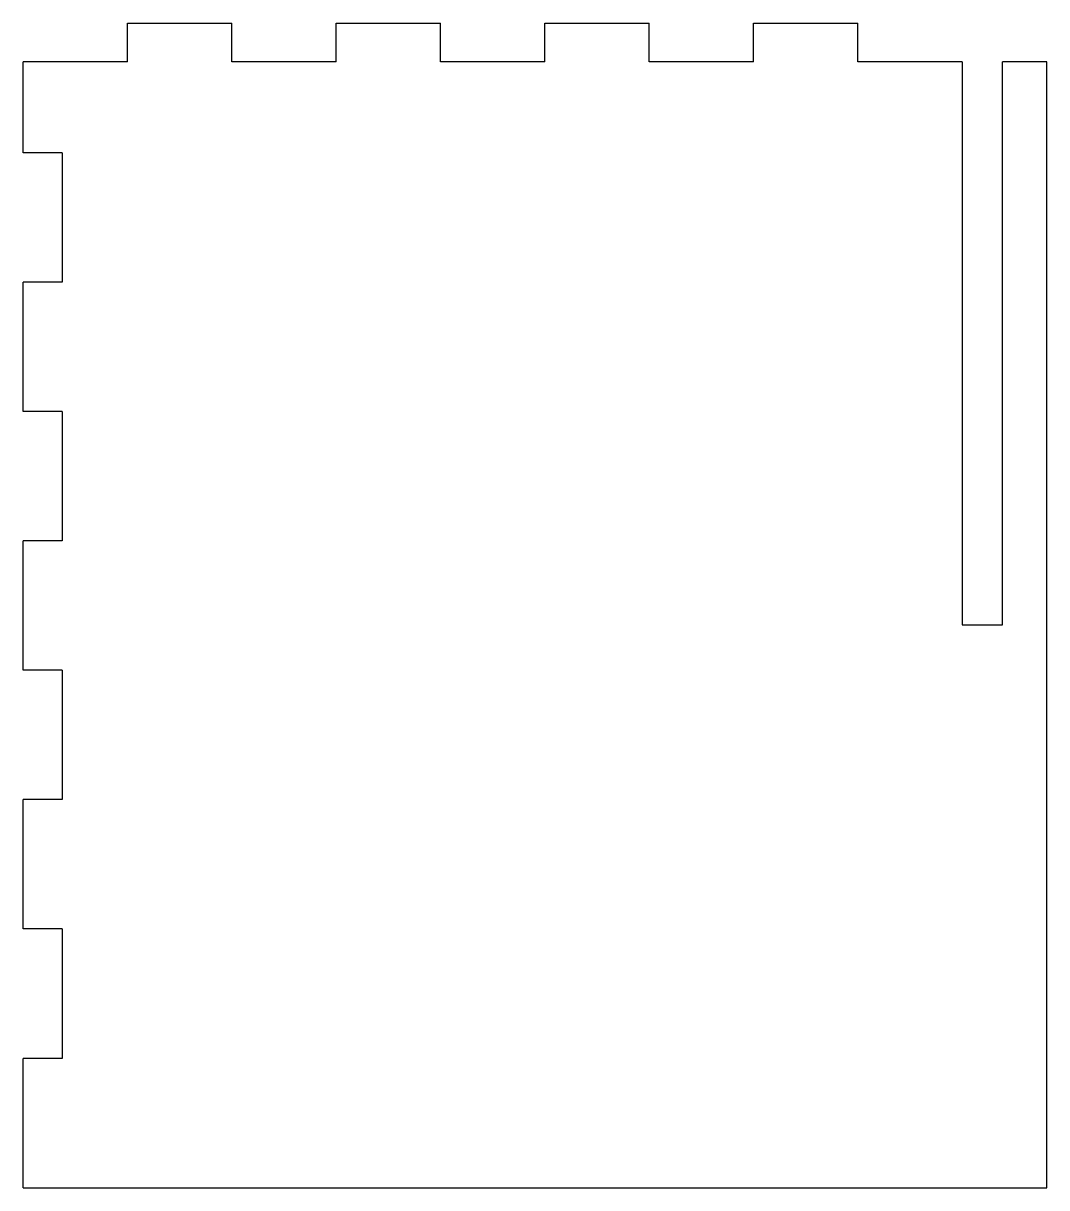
# Model space of a CAD drawing. Extents: x -422 to -308, y -251 to -121.
import ezdxf

# ---------------------------------------------------------------- set-up
doc = ezdxf.new("R2010")
doc.units = 0
doc.layers.add('VISIBLE', color=7, linetype='CONTINUOUS')

msp = doc.modelspace()

# ---------------------------------------------------------------- linework, layer by layer
at = {"layer": 'VISIBLE'}
for p, q in [((-409.92, -121.24), (-398.34, -121.24)), ((-409.92, -125.54), (-409.92, -121.24)), ((-398.34, -125.54), (-398.34, -121.24)), ((-386.77, -121.24), (-375.19, -121.24)), ((-386.77, -125.54), (-386.77, -121.24)), ((-375.19, -125.54), (-375.19, -121.24)), ((-363.61, -121.24), (-352.03, -121.24)), ((-363.61, -125.54), (-363.61, -121.24)), ((-352.03, -125.54), (-352.03, -121.24)), ((-340.46, -121.24), (-328.88, -121.24)), ((-340.46, -125.54), (-340.46, -121.24)), ((-328.88, -125.54), (-328.88, -121.24)), ((-409.92, -125.54), (-421.5, -125.54)), ((-421.5, -135.61), (-421.5, -125.54)), ((-386.77, -125.54), (-398.34, -125.54)), ((-363.61, -125.54), (-375.19, -125.54)), ((-340.46, -125.54), (-352.03, -125.54)), ((-317.3, -125.54), (-328.88, -125.54)), ((-317.3, -125.54), (-317.3, -188.04)), ((-307.9, -125.54), (-312.8, -125.54)), ((-312.8, -188.04), (-312.8, -125.54)), ((-307.9, -250.54), (-307.9, -125.54)), ((-417.2, -135.61), (-421.5, -135.61)), ((-417.2, -135.61), (-417.2, -149.98)), ((-417.2, -149.98), (-421.5, -149.98)), ((-421.5, -164.34), (-421.5, -149.98)), ((-417.2, -164.34), (-421.5, -164.34)), ((-417.2, -164.34), (-417.2, -178.71)), ((-417.2, -178.71), (-421.5, -178.71)), ((-421.5, -193.08), (-421.5, -178.71)), ((-317.3, -188.04), (-312.8, -188.04)), ((-417.2, -193.08), (-421.5, -193.08)), ((-417.2, -193.08), (-417.2, -207.44)), ((-417.2, -207.44), (-421.5, -207.44)), ((-421.5, -221.81), (-421.5, -207.44)), ((-417.2, -221.81), (-421.5, -221.81)), ((-417.2, -221.81), (-417.2, -236.18)), ((-417.2, -236.18), (-421.5, -236.18)), ((-421.5, -250.54), (-421.5, -236.18)), ((-421.5, -250.54), (-307.9, -250.54))]:
    msp.add_line(p, q, dxfattribs=at)

doc.saveas('drawing.dxf')
